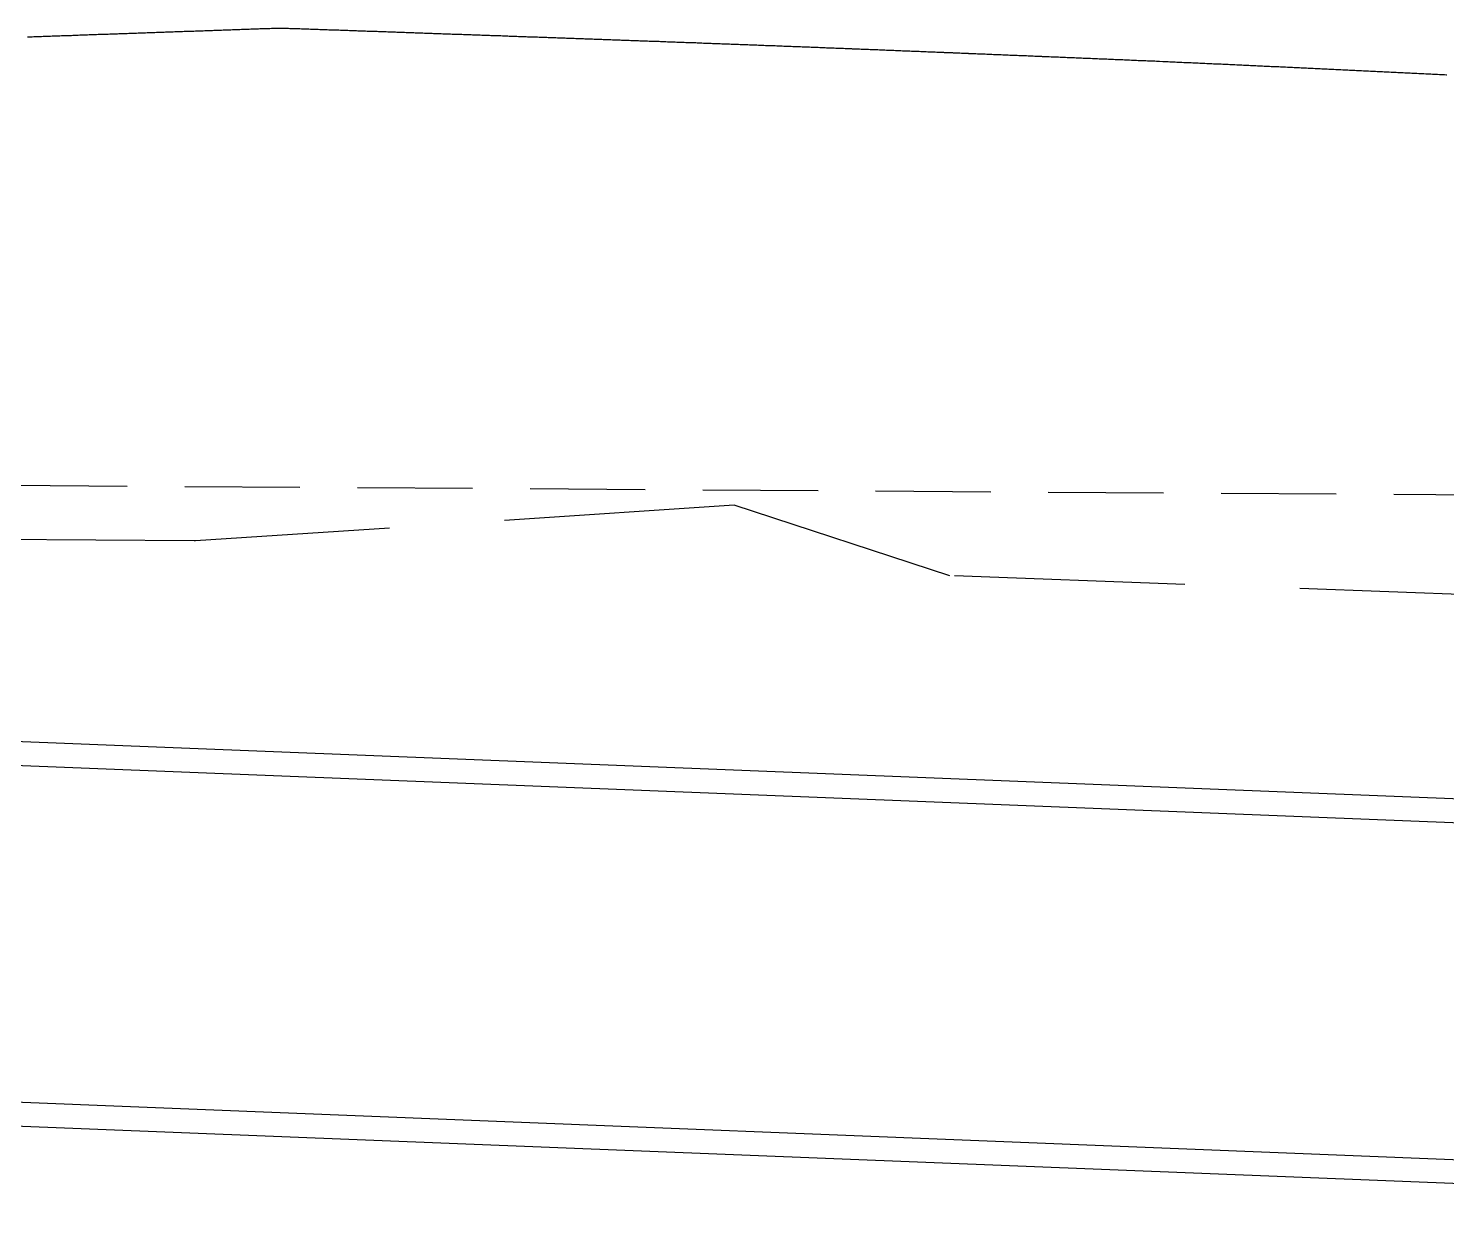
# Model space of a CAD drawing. Header units: metres. Extents: x 27 to 1668, y 87 to 577.
# Drawn here: x 295.67 to 326.47, y 330.2 to 355.78 of the extents above; entities that cross this region are included whole.
import ezdxf

# ---------------------------------------------------------------- set-up
doc = ezdxf.new("R2010")
doc.units = ezdxf.units.M
doc.linetypes.add('DASHED', pattern=[7.5, 5, -2.5])
doc.linetypes.add('HIDDEN', pattern=[3.75, 2.5, -1.25])
for name, color, linetype in [('c_Profile_design', 2, 'Continuous'), ('c_profile_existing', 251, 'DASHED'), ('c_swd_hgl', 150, 'HIDDEN'), ('C_SWD_PIPE_CL', 5, 'Continuous'), ('XREF', 7, 'Continuous')]:
    doc.layers.add(name, color=color, linetype=linetype)

# ---------------------------------------------------------------- blocks, each defined once
blk = doc.blocks.new('XD_SWD LS')
at = {"layer": 'c_Profile_design'}
for p, q in [((297.291, 355.643), (297.256, 355.641)), ((297.306, 355.643), (297.291, 355.643)), ((297.341, 355.644), (297.306, 355.643)), ((297.356, 355.644), (297.341, 355.644)), ((297.391, 355.646), (297.356, 355.644)), ((297.406, 355.646), (297.391, 355.646)), ((297.441, 355.648), (297.406, 355.646)), ((297.456, 355.648), (297.441, 355.648)), ((297.491, 355.65), (297.456, 355.648)), ((297.506, 355.65), (297.491, 355.65)), ((297.541, 355.651), (297.506, 355.65)), ((297.556, 355.651), (297.541, 355.651)), ((297.59, 355.653), (297.556, 355.651)), ((297.606, 355.653), (297.59, 355.653)), ((297.64, 355.655), (297.606, 355.653)), ((297.656, 355.655), (297.64, 355.655)), ((297.69, 355.657), (297.656, 355.655)), ((297.705, 355.657), (297.69, 355.657)), ((297.74, 355.659), (297.705, 355.657)), ((297.755, 355.659), (297.74, 355.659)), ((297.771, 355.659), (297.755, 355.659)), ((297.805, 355.66), (297.771, 355.659)), ((297.821, 355.66), (297.805, 355.66)), ((297.855, 355.662), (297.821, 355.66)), ((297.87, 355.662), (297.855, 355.662)), ((297.905, 355.664), (297.87, 355.662)), ((297.92, 355.664), (297.905, 355.664)), ((297.955, 355.666), (297.92, 355.664)), ((297.97, 355.666), (297.955, 355.666)), ((298.005, 355.667), (297.97, 355.666)), ((298.02, 355.667), (298.005, 355.667)), ((298.055, 355.669), (298.02, 355.667)), ((298.07, 355.669), (298.055, 355.669)), ((298.105, 355.671), (298.07, 355.669)), ((298.12, 355.671), (298.105, 355.671)), ((298.155, 355.673), (298.12, 355.671)), ((298.17, 355.673), (298.155, 355.673)), ((298.205, 355.674), (298.17, 355.673)), ((298.22, 355.674), (298.205, 355.674)), ((298.255, 355.676), (298.22, 355.674)), ((298.27, 355.676), (298.255, 355.676)), ((298.305, 355.678), (298.27, 355.676)), ((298.32, 355.678), (298.305, 355.678)), ((298.355, 355.68), (298.32, 355.678)), ((298.37, 355.68), (298.355, 355.68)), ((298.405, 355.682), (298.37, 355.68)), ((298.42, 355.682), (298.405, 355.682)), ((298.454, 355.683), (298.42, 355.682)), ((298.47, 355.683), (298.454, 355.683)), ((298.504, 355.685), (298.47, 355.683)), ((298.52, 355.685), (298.504, 355.685)), ((298.554, 355.687), (298.52, 355.685)), ((298.57, 355.687), (298.554, 355.687)), ((298.604, 355.689), (298.57, 355.687)), ((298.62, 355.689), (298.604, 355.689)), ((298.654, 355.69), (298.62, 355.689)), ((298.67, 355.69), (298.654, 355.69)), ((298.704, 355.692), (298.67, 355.69)), ((298.719, 355.692), (298.704, 355.692)), ((298.754, 355.694), (298.719, 355.692)), ((298.769, 355.694), (298.754, 355.694)), ((298.804, 355.696), (298.769, 355.694)), ((298.819, 355.696), (298.804, 355.696)), ((298.854, 355.697), (298.819, 355.696)), ((298.869, 355.697), (298.854, 355.697)), ((298.904, 355.699), (298.869, 355.697)), ((298.919, 355.699), (298.904, 355.699)), ((298.954, 355.701), (298.919, 355.699)), ((298.969, 355.701), (298.954, 355.701)), ((299.004, 355.703), (298.969, 355.701)), ((299.019, 355.703), (299.004, 355.703)), ((299.054, 355.704), (299.019, 355.703)), ((299.069, 355.704), (299.054, 355.704)), ((299.104, 355.706), (299.069, 355.704)), ((299.119, 355.706), (299.104, 355.706)), ((299.154, 355.708), (299.119, 355.706)), ((299.169, 355.708), (299.154, 355.708)), ((299.203, 355.71), (299.169, 355.708)), ((299.219, 355.71), (299.203, 355.71)), ((299.253, 355.711), (299.219, 355.71)), ((299.269, 355.711), (299.253, 355.711)), ((299.303, 355.713), (299.269, 355.711)), ((299.319, 355.713), (299.303, 355.713)), ((299.353, 355.715), (299.319, 355.713)), ((299.369, 355.715), (299.353, 355.715)), ((299.403, 355.717), (299.369, 355.715)), ((299.419, 355.717), (299.403, 355.717)), ((299.453, 355.718), (299.419, 355.717)), ((299.469, 355.718), (299.453, 355.718)), ((299.503, 355.72), (299.469, 355.718)), ((299.519, 355.72), (299.503, 355.72)), ((299.553, 355.722), (299.519, 355.72)), ((299.568, 355.722), (299.553, 355.722)), ((299.603, 355.724), (299.568, 355.722)), ((299.618, 355.724), (299.603, 355.724)), ((299.653, 355.725), (299.618, 355.724)), ((299.668, 355.725), (299.653, 355.725)), ((299.703, 355.727), (299.668, 355.725)), ((299.718, 355.727), (299.703, 355.727)), ((299.753, 355.729), (299.718, 355.727)), ((299.768, 355.729), (299.753, 355.729)), ((299.803, 355.731), (299.768, 355.729)), ((299.818, 355.731), (299.803, 355.731)), ((299.853, 355.732), (299.818, 355.731)), ((299.868, 355.732), (299.853, 355.732)), ((299.902, 355.734), (299.868, 355.732)), ((299.918, 355.734), (299.902, 355.734)), ((299.952, 355.736), (299.918, 355.734)), ((299.968, 355.736), (299.952, 355.736)), ((300.002, 355.737), (299.968, 355.736)), ((300.018, 355.737), (300.002, 355.737)), ((300.052, 355.739), (300.018, 355.737)), ((300.068, 355.739), (300.052, 355.739)), ((300.102, 355.741), (300.068, 355.739)), ((300.118, 355.741), (300.102, 355.741)), ((300.152, 355.743), (300.118, 355.741)), ((300.168, 355.743), (300.152, 355.743)), ((300.202, 355.744), (300.168, 355.743)), ((300.218, 355.744), (300.202, 355.744)), ((300.252, 355.746), (300.218, 355.744)), ((300.268, 355.746), (300.252, 355.746)), ((300.302, 355.748), (300.268, 355.746)), ((300.318, 355.748), (300.302, 355.748)), ((300.352, 355.75), (300.318, 355.748)), ((300.367, 355.75), (300.352, 355.75)), ((300.402, 355.751), (300.367, 355.75)), ((300.417, 355.751), (300.402, 355.751)), ((300.452, 355.753), (300.417, 355.751)), ((300.467, 355.753), (300.452, 355.753)), ((300.502, 355.755), (300.467, 355.753)), ((300.517, 355.755), (300.502, 355.755)), ((300.552, 355.757), (300.517, 355.755)), ((300.567, 355.757), (300.552, 355.757)), ((300.601, 355.758), (300.567, 355.757)), ((300.617, 355.758), (300.601, 355.758)), ((300.651, 355.76), (300.617, 355.758)), ((300.667, 355.76), (300.651, 355.76)), ((300.701, 355.762), (300.667, 355.76)), ((300.717, 355.762), (300.701, 355.762)), ((300.751, 355.763), (300.717, 355.762)), ((300.767, 355.763), (300.751, 355.763)), ((300.801, 355.765), (300.767, 355.763)), ((300.817, 355.765), (300.801, 355.765)), ((300.851, 355.767), (300.817, 355.765)), ((300.867, 355.767), (300.851, 355.767)), ((300.901, 355.769), (300.867, 355.767)), ((300.917, 355.769), (300.901, 355.769)), ((300.951, 355.77), (300.917, 355.769)), ((300.967, 355.77), (300.951, 355.77)), ((301.001, 355.772), (300.967, 355.77)), ((301.017, 355.772), (301.001, 355.772)), ((301.051, 355.774), (301.017, 355.772)), ((301.067, 355.774), (301.051, 355.774)), ((301.101, 355.775), (301.067, 355.774)), ((301.169, 355.775), (301.101, 355.775)), ((301.203, 355.774), (301.169, 355.775)), ((301.219, 355.774), (301.203, 355.774)), ((301.253, 355.772), (301.219, 355.774)), ((301.268, 355.772), (301.253, 355.772)), ((301.302, 355.77), (301.268, 355.772)), ((301.318, 355.77), (301.302, 355.77)), ((301.352, 355.769), (301.318, 355.77)), ((301.368, 355.769), (301.352, 355.769)), ((301.402, 355.767), (301.368, 355.769)), ((301.418, 355.767), (301.402, 355.767)), ((301.452, 355.765), (301.418, 355.767)), ((301.467, 355.765), (301.452, 355.765)), ((301.501, 355.764), (301.467, 355.765)), ((301.517, 355.764), (301.501, 355.764)), ((301.551, 355.762), (301.517, 355.764)), ((301.567, 355.762), (301.551, 355.762)), ((301.601, 355.76), (301.567, 355.762)), ((301.617, 355.76), (301.601, 355.76)), ((301.651, 355.758), (301.617, 355.76)), ((301.667, 355.758), (301.651, 355.758)), ((301.701, 355.757), (301.667, 355.758)), ((301.716, 355.757), (301.701, 355.757)), ((301.75, 355.755), (301.716, 355.757)), ((301.766, 355.755), (301.75, 355.755)), ((301.8, 355.753), (301.766, 355.755)), ((301.816, 355.753), (301.8, 355.753)), ((301.85, 355.752), (301.816, 355.753)), ((301.866, 355.752), (301.85, 355.752)), ((301.9, 355.75), (301.866, 355.752)), ((301.915, 355.75), (301.9, 355.75)), ((301.949, 355.748), (301.915, 355.75)), ((301.965, 355.748), (301.949, 355.748)), ((301.999, 355.746), (301.965, 355.748)), ((302.015, 355.746), (301.999, 355.746)), ((302.049, 355.745), (302.015, 355.746)), ((302.065, 355.745), (302.049, 355.745)), ((302.099, 355.743), (302.065, 355.745)), ((302.114, 355.743), (302.099, 355.743)), ((302.149, 355.741), (302.114, 355.743)), ((302.164, 355.741), (302.149, 355.741)), ((302.198, 355.74), (302.164, 355.741)), ((302.214, 355.74), (302.198, 355.74)), ((302.248, 355.738), (302.214, 355.74)), ((302.264, 355.738), (302.248, 355.738)), ((302.298, 355.736), (302.264, 355.738)), ((302.314, 355.736), (302.298, 355.736)), ((302.348, 355.735), (302.314, 355.736)), ((302.363, 355.735), (302.348, 355.735)), ((302.397, 355.733), (302.363, 355.735)), ((302.413, 355.733), (302.397, 355.733)), ((302.447, 355.731), (302.413, 355.733)), ((302.463, 355.731), (302.447, 355.731)), ((302.497, 355.729), (302.463, 355.731)), ((302.513, 355.729), (302.497, 355.729)), ((302.547, 355.728), (302.513, 355.729)), ((302.562, 355.728), (302.547, 355.728)), ((302.596, 355.726), (302.562, 355.728)), ((302.612, 355.726), (302.596, 355.726)), ((302.646, 355.724), (302.612, 355.726)), ((302.68, 355.723), (302.646, 355.724)), ((302.696, 355.723), (302.68, 355.723)), ((302.73, 355.721), (302.696, 355.723)), ((302.746, 355.721), (302.73, 355.721)), ((302.78, 355.719), (302.746, 355.721)), ((302.796, 355.719), (302.78, 355.719)), ((302.83, 355.717), (302.796, 355.719)), ((302.845, 355.717), (302.83, 355.717)), ((302.879, 355.716), (302.845, 355.717)), ((302.895, 355.716), (302.879, 355.716)), ((302.929, 355.714), (302.895, 355.716)), ((302.945, 355.714), (302.929, 355.714)), ((302.979, 355.712), (302.945, 355.714)), ((302.995, 355.712), (302.979, 355.712)), ((303.029, 355.711), (302.995, 355.712)), ((303.044, 355.711), (303.029, 355.711)), ((303.079, 355.709), (303.044, 355.711)), ((303.094, 355.709), (303.079, 355.709)), ((303.128, 355.707), (303.094, 355.709)), ((303.144, 355.707), (303.128, 355.707)), ((303.178, 355.705), (303.144, 355.707)), ((303.194, 355.705), (303.178, 355.705)), ((303.228, 355.704), (303.194, 355.705)), ((303.244, 355.704), (303.228, 355.704)), ((303.278, 355.702), (303.244, 355.704)), ((303.293, 355.702), (303.278, 355.702)), ((303.327, 355.7), (303.293, 355.702)), ((303.343, 355.7), (303.327, 355.7)), ((303.377, 355.698), (303.343, 355.7)), ((303.393, 355.698), (303.377, 355.698)), ((303.427, 355.697), (303.393, 355.698)), ((303.443, 355.697), (303.427, 355.697)), ((303.477, 355.695), (303.443, 355.697)), ((303.492, 355.695), (303.477, 355.695)), ((303.527, 355.693), (303.492, 355.695)), ((303.542, 355.693), (303.527, 355.693)), ((303.576, 355.692), (303.542, 355.693)), ((303.592, 355.692), (303.576, 355.692)), ((303.626, 355.69), (303.592, 355.692)), ((303.642, 355.69), (303.626, 355.69)), ((303.676, 355.688), (303.642, 355.69)), ((303.691, 355.688), (303.676, 355.688)), ((303.726, 355.686), (303.691, 355.688)), ((303.741, 355.686), (303.726, 355.686)), ((303.775, 355.685), (303.741, 355.686)), ((303.791, 355.685), (303.775, 355.685)), ((303.825, 355.683), (303.791, 355.685)), ((303.841, 355.683), (303.825, 355.683)), ((303.875, 355.681), (303.841, 355.683)), ((303.891, 355.681), (303.875, 355.681)), ((303.925, 355.679), (303.891, 355.681)), ((303.94, 355.679), (303.925, 355.679)), ((303.975, 355.678), (303.94, 355.679)), ((303.99, 355.678), (303.975, 355.678)), ((304.024, 355.676), (303.99, 355.678)), ((304.04, 355.676), (304.024, 355.676)), ((304.074, 355.674), (304.04, 355.676)), ((304.09, 355.674), (304.074, 355.674)), ((304.124, 355.672), (304.09, 355.674)), ((304.139, 355.672), (304.124, 355.672)), ((304.174, 355.671), (304.139, 355.672)), ((304.189, 355.671), (304.174, 355.671)), ((304.223, 355.669), (304.189, 355.671)), ((304.239, 355.669), (304.223, 355.669)), ((304.273, 355.667), (304.239, 355.669)), ((304.289, 355.667), (304.273, 355.667)), ((304.323, 355.665), (304.289, 355.667)), ((304.338, 355.665), (304.323, 355.665)), ((304.373, 355.664), (304.338, 355.665)), ((304.388, 355.664), (304.373, 355.664)), ((304.423, 355.662), (304.388, 355.664)), ((304.438, 355.662), (304.423, 355.662)), ((304.472, 355.66), (304.438, 355.662)), ((304.488, 355.66), (304.472, 355.66)), ((304.522, 355.659), (304.488, 355.66)), ((304.538, 355.659), (304.522, 355.659)), ((304.572, 355.657), (304.538, 355.659)), ((304.587, 355.657), (304.572, 355.657)), ((304.622, 355.655), (304.587, 355.657)), ((304.637, 355.655), (304.622, 355.655)), ((304.671, 355.653), (304.637, 355.655)), ((304.687, 355.653), (304.671, 355.653)), ((304.721, 355.652), (304.687, 355.653)), ((304.737, 355.652), (304.721, 355.652)), ((304.771, 355.65), (304.737, 355.652)), ((304.786, 355.65), (304.771, 355.65)), ((304.821, 355.648), (304.786, 355.65)), ((304.836, 355.648), (304.821, 355.648)), ((304.871, 355.646), (304.836, 355.648)), ((304.886, 355.646), (304.871, 355.646)), ((304.92, 355.645), (304.886, 355.646)), ((304.936, 355.645), (304.92, 355.645)), ((304.97, 355.643), (304.936, 355.645)), ((304.986, 355.643), (304.97, 355.643)), ((305.02, 355.641), (304.986, 355.643)), ((295.693, 355.585), (295.658, 355.583)), ((295.708, 355.585), (295.693, 355.585)), ((295.743, 355.587), (295.708, 355.585)), ((295.758, 355.587), (295.743, 355.587)), ((295.793, 355.589), (295.758, 355.587)), ((295.808, 355.589), (295.793, 355.589)), ((295.843, 355.59), (295.808, 355.589)), ((295.858, 355.59), (295.843, 355.59)), ((295.893, 355.592), (295.858, 355.59)), ((295.908, 355.592), (295.893, 355.592)), ((295.943, 355.594), (295.908, 355.592)), ((295.958, 355.594), (295.943, 355.594)), ((295.993, 355.596), (295.958, 355.594)), ((296.008, 355.596), (295.993, 355.596)), ((296.043, 355.598), (296.008, 355.596)), ((296.058, 355.598), (296.043, 355.598)), ((296.093, 355.599), (296.058, 355.598)), ((296.108, 355.599), (296.093, 355.599)), ((296.143, 355.601), (296.108, 355.599)), ((296.157, 355.601), (296.143, 355.601)), ((296.193, 355.603), (296.157, 355.601)), ((296.207, 355.603), (296.193, 355.603)), ((296.242, 355.605), (296.207, 355.603)), ((296.257, 355.605), (296.242, 355.605)), ((296.292, 355.607), (296.257, 355.605)), ((296.307, 355.607), (296.292, 355.607)), ((296.342, 355.608), (296.307, 355.607)), ((296.357, 355.608), (296.342, 355.608)), ((296.392, 355.61), (296.357, 355.608)), ((296.407, 355.61), (296.392, 355.61)), ((296.442, 355.612), (296.407, 355.61)), ((296.457, 355.612), (296.442, 355.612)), ((296.492, 355.614), (296.457, 355.612)), ((296.507, 355.614), (296.492, 355.614)), ((296.542, 355.616), (296.507, 355.614)), ((296.557, 355.616), (296.542, 355.616)), ((296.592, 355.617), (296.557, 355.616)), ((296.607, 355.617), (296.592, 355.617)), ((296.642, 355.619), (296.607, 355.617)), ((296.657, 355.619), (296.642, 355.619)), ((296.692, 355.621), (296.657, 355.619)), ((296.707, 355.621), (296.692, 355.621)), ((296.742, 355.623), (296.707, 355.621)), ((296.757, 355.623), (296.742, 355.623)), ((296.792, 355.625), (296.757, 355.623)), ((296.807, 355.625), (296.792, 355.625)), ((296.842, 355.626), (296.807, 355.625)), ((296.857, 355.626), (296.842, 355.626)), ((296.892, 355.628), (296.857, 355.626)), ((296.907, 355.628), (296.892, 355.628)), ((296.941, 355.63), (296.907, 355.628)), ((296.956, 355.63), (296.941, 355.63)), ((296.991, 355.632), (296.956, 355.63)), ((297.006, 355.632), (296.991, 355.632)), ((297.041, 355.634), (297.006, 355.632)), ((297.056, 355.634), (297.041, 355.634)), ((297.091, 355.635), (297.056, 355.634)), ((297.106, 355.635), (297.091, 355.635)), ((297.141, 355.637), (297.106, 355.635)), ((297.156, 355.637), (297.141, 355.637)), ((297.191, 355.639), (297.156, 355.637)), ((297.206, 355.639), (297.191, 355.639)), ((297.241, 355.641), (297.206, 355.639)), ((297.256, 355.641), (297.241, 355.641)), ((305.035, 355.641), (305.02, 355.641)), ((305.07, 355.639), (305.035, 355.641)), ((305.085, 355.639), (305.07, 355.639)), ((305.119, 355.638), (305.085, 355.639)), ((305.135, 355.638), (305.119, 355.638)), ((305.169, 355.636), (305.135, 355.638)), ((305.185, 355.636), (305.169, 355.636)), ((305.219, 355.634), (305.185, 355.636)), ((305.234, 355.634), (305.219, 355.634)), ((305.269, 355.632), (305.234, 355.634)), ((305.284, 355.632), (305.269, 355.632)), ((305.319, 355.631), (305.284, 355.632)), ((305.334, 355.631), (305.319, 355.631)), ((305.368, 355.629), (305.334, 355.631)), ((305.384, 355.629), (305.368, 355.629)), ((305.418, 355.627), (305.384, 355.629)), ((305.433, 355.627), (305.418, 355.627)), ((305.468, 355.625), (305.433, 355.627)), ((305.483, 355.625), (305.468, 355.625)), ((305.518, 355.624), (305.483, 355.625)), ((305.533, 355.624), (305.518, 355.624)), ((305.567, 355.622), (305.533, 355.624)), ((305.583, 355.622), (305.567, 355.622)), ((305.617, 355.62), (305.583, 355.622)), ((305.633, 355.62), (305.617, 355.62)), ((305.667, 355.618), (305.633, 355.62)), ((305.682, 355.618), (305.667, 355.618)), ((305.717, 355.617), (305.682, 355.618)), ((305.732, 355.617), (305.717, 355.617)), ((305.767, 355.615), (305.732, 355.617)), ((305.782, 355.615), (305.767, 355.615)), ((305.816, 355.613), (305.782, 355.615)), ((305.832, 355.613), (305.816, 355.613)), ((305.866, 355.611), (305.832, 355.613)), ((305.881, 355.611), (305.866, 355.611)), ((305.916, 355.61), (305.881, 355.611)), ((305.931, 355.61), (305.916, 355.61)), ((305.966, 355.608), (305.931, 355.61)), ((305.981, 355.608), (305.966, 355.608)), ((306.015, 355.606), (305.981, 355.608)), ((306.031, 355.606), (306.015, 355.606)), ((306.065, 355.604), (306.031, 355.606)), ((306.08, 355.604), (306.065, 355.604)), ((306.115, 355.602), (306.08, 355.604)), ((306.13, 355.602), (306.115, 355.602)), ((306.165, 355.601), (306.13, 355.602)), ((306.18, 355.601), (306.165, 355.601)), ((306.215, 355.599), (306.18, 355.601)), ((306.23, 355.599), (306.215, 355.599)), ((306.264, 355.597), (306.23, 355.599)), ((306.28, 355.597), (306.264, 355.597)), ((306.314, 355.595), (306.28, 355.597)), ((306.329, 355.595), (306.314, 355.595)), ((306.364, 355.594), (306.329, 355.595)), ((306.379, 355.594), (306.364, 355.594)), ((306.414, 355.592), (306.379, 355.594)), ((306.429, 355.592), (306.414, 355.592)), ((306.463, 355.59), (306.429, 355.592)), ((306.479, 355.59), (306.463, 355.59)), ((306.513, 355.588), (306.479, 355.59)), ((306.528, 355.588), (306.513, 355.588)), ((306.563, 355.587), (306.528, 355.588)), ((306.578, 355.587), (306.563, 355.587)), ((306.613, 355.585), (306.578, 355.587)), ((306.628, 355.585), (306.613, 355.585)), ((306.663, 355.583), (306.628, 355.585)), ((306.678, 355.583), (306.663, 355.583)), ((306.712, 355.581), (306.678, 355.583)), ((306.728, 355.581), (306.712, 355.581)), ((306.762, 355.58), (306.728, 355.581)), ((306.777, 355.579), (306.762, 355.58)), ((306.812, 355.578), (306.777, 355.579)), ((306.827, 355.578), (306.812, 355.578)), ((306.862, 355.576), (306.827, 355.578)), ((306.877, 355.576), (306.862, 355.576)), ((306.911, 355.574), (306.877, 355.576)), ((306.927, 355.574), (306.911, 355.574)), ((306.961, 355.572), (306.927, 355.574)), ((306.976, 355.572), (306.961, 355.572)), ((307.011, 355.571), (306.976, 355.572)), ((307.026, 355.571), (307.011, 355.571)), ((307.061, 355.569), (307.026, 355.571)), ((307.076, 355.569), (307.061, 355.569)), ((307.111, 355.567), (307.076, 355.569)), ((307.126, 355.567), (307.111, 355.567)), ((307.16, 355.565), (307.126, 355.567)), ((307.175, 355.565), (307.16, 355.565)), ((307.21, 355.564), (307.175, 355.565)), ((307.225, 355.564), (307.21, 355.564)), ((307.26, 355.562), (307.225, 355.564)), ((307.275, 355.562), (307.26, 355.562)), ((307.31, 355.56), (307.275, 355.562)), ((307.325, 355.56), (307.31, 355.56)), ((307.359, 355.558), (307.325, 355.56)), ((307.375, 355.558), (307.359, 355.558)), ((307.409, 355.556), (307.375, 355.558)), ((307.424, 355.556), (307.409, 355.556)), ((307.459, 355.555), (307.424, 355.556)), ((307.474, 355.555), (307.459, 355.555)), ((307.509, 355.553), (307.474, 355.555)), ((307.524, 355.553), (307.509, 355.553)), ((307.559, 355.551), (307.524, 355.553)), ((307.574, 355.551), (307.559, 355.551)), ((307.608, 355.549), (307.574, 355.551)), ((307.623, 355.549), (307.608, 355.549)), ((307.658, 355.548), (307.623, 355.549)), ((307.673, 355.548), (307.658, 355.548)), ((307.708, 355.546), (307.673, 355.548)), ((307.723, 355.546), (307.708, 355.546)), ((307.758, 355.544), (307.723, 355.546)), ((307.773, 355.544), (307.758, 355.544)), ((307.807, 355.542), (307.773, 355.544)), ((307.822, 355.542), (307.807, 355.542)), ((307.857, 355.54), (307.822, 355.542)), ((307.872, 355.54), (307.857, 355.54)), ((307.907, 355.539), (307.872, 355.54)), ((307.922, 355.539), (307.907, 355.539)), ((307.957, 355.537), (307.922, 355.539)), ((307.972, 355.537), (307.957, 355.537)), ((308.007, 355.535), (307.972, 355.537)), ((308.022, 355.535), (308.007, 355.535)), ((308.056, 355.533), (308.022, 355.535)), ((308.071, 355.533), (308.056, 355.533)), ((308.106, 355.531), (308.071, 355.533)), ((308.121, 355.531), (308.106, 355.531)), ((308.156, 355.53), (308.121, 355.531)), ((308.171, 355.53), (308.156, 355.53)), ((308.206, 355.528), (308.171, 355.53)), ((308.221, 355.528), (308.206, 355.528)), ((308.255, 355.526), (308.221, 355.528)), ((308.27, 355.526), (308.255, 355.526)), ((308.305, 355.524), (308.27, 355.526)), ((308.32, 355.524), (308.305, 355.524)), ((308.355, 355.523), (308.32, 355.524)), ((308.37, 355.523), (308.355, 355.523)), ((308.405, 355.521), (308.37, 355.523)), ((308.42, 355.521), (308.405, 355.521)), ((308.455, 355.519), (308.42, 355.521)), ((308.47, 355.519), (308.455, 355.519)), ((308.504, 355.517), (308.47, 355.519)), ((308.519, 355.517), (308.504, 355.517)), ((308.554, 355.515), (308.519, 355.517)), ((308.569, 355.515), (308.554, 355.515)), ((308.604, 355.514), (308.569, 355.515)), ((308.619, 355.514), (308.604, 355.514)), ((308.654, 355.512), (308.619, 355.514)), ((308.669, 355.512), (308.654, 355.512)), ((308.703, 355.51), (308.669, 355.512)), ((308.718, 355.51), (308.703, 355.51)), ((308.753, 355.508), (308.718, 355.51)), ((308.768, 355.508), (308.753, 355.508)), ((308.803, 355.506), (308.768, 355.508)), ((308.818, 355.506), (308.803, 355.506)), ((308.853, 355.505), (308.818, 355.506)), ((308.868, 355.505), (308.853, 355.505)), ((308.903, 355.503), (308.868, 355.505)), ((308.917, 355.503), (308.903, 355.503)), ((308.952, 355.501), (308.917, 355.503)), ((308.967, 355.501), (308.952, 355.501)), ((309.002, 355.499), (308.967, 355.501)), ((309.017, 355.499), (309.002, 355.499)), ((309.052, 355.497), (309.017, 355.499)), ((309.067, 355.497), (309.052, 355.497)), ((309.102, 355.496), (309.067, 355.497)), ((309.117, 355.496), (309.102, 355.496)), ((309.151, 355.494), (309.117, 355.496)), ((309.166, 355.494), (309.151, 355.494)), ((309.201, 355.492), (309.166, 355.494)), ((309.216, 355.492), (309.201, 355.492)), ((309.251, 355.49), (309.216, 355.492)), ((309.266, 355.49), (309.251, 355.49)), ((309.301, 355.488), (309.266, 355.49)), ((309.316, 355.488), (309.301, 355.488)), ((309.351, 355.487), (309.316, 355.488)), ((309.365, 355.487), (309.351, 355.487)), ((309.4, 355.485), (309.365, 355.487)), ((309.415, 355.485), (309.4, 355.485)), ((309.45, 355.483), (309.415, 355.485)), ((309.465, 355.483), (309.45, 355.483)), ((309.5, 355.481), (309.465, 355.483)), ((309.515, 355.481), (309.5, 355.481)), ((309.55, 355.479), (309.515, 355.481)), ((309.564, 355.479), (309.55, 355.479)), ((309.599, 355.478), (309.564, 355.479)), ((309.614, 355.478), (309.599, 355.478)), ((309.649, 355.476), (309.614, 355.478)), ((309.664, 355.476), (309.649, 355.476)), ((309.699, 355.474), (309.664, 355.476)), ((309.714, 355.474), (309.699, 355.474)), ((309.749, 355.472), (309.714, 355.474)), ((309.764, 355.472), (309.749, 355.472)), ((309.799, 355.47), (309.764, 355.472)), ((309.813, 355.47), (309.799, 355.47)), ((309.848, 355.469), (309.813, 355.47)), ((309.863, 355.469), (309.848, 355.469)), ((309.898, 355.467), (309.863, 355.469)), ((309.913, 355.467), (309.898, 355.467)), ((309.948, 355.465), (309.913, 355.467)), ((309.963, 355.465), (309.948, 355.465)), ((309.998, 355.463), (309.963, 355.465)), ((310.012, 355.463), (309.998, 355.463)), ((310.047, 355.461), (310.012, 355.463)), ((310.062, 355.461), (310.047, 355.461)), ((310.097, 355.459), (310.062, 355.461)), ((310.112, 355.459), (310.097, 355.459)), ((310.147, 355.458), (310.112, 355.459)), ((310.162, 355.458), (310.147, 355.458)), ((310.197, 355.456), (310.162, 355.458)), ((310.212, 355.456), (310.197, 355.456)), ((310.247, 355.454), (310.212, 355.456)), ((310.261, 355.454), (310.247, 355.454)), ((310.296, 355.452), (310.261, 355.454)), ((310.331, 355.45), (310.296, 355.452)), ((310.346, 355.45), (310.331, 355.45)), ((310.381, 355.449), (310.346, 355.45)), ((310.396, 355.449), (310.381, 355.449)), ((310.431, 355.447), (310.396, 355.449)), ((310.446, 355.447), (310.431, 355.447)), ((310.481, 355.445), (310.446, 355.447)), ((310.495, 355.445), (310.481, 355.445)), ((310.53, 355.443), (310.495, 355.445)), ((310.545, 355.443), (310.53, 355.443)), ((310.58, 355.441), (310.545, 355.443)), ((310.595, 355.441), (310.58, 355.441)), ((310.63, 355.439), (310.595, 355.441)), ((310.645, 355.439), (310.63, 355.439)), ((310.68, 355.437), (310.645, 355.439)), ((310.694, 355.437), (310.68, 355.437)), ((310.73, 355.436), (310.694, 355.437)), ((310.744, 355.436), (310.73, 355.436)), ((310.779, 355.434), (310.744, 355.436)), ((310.794, 355.434), (310.779, 355.434)), ((310.829, 355.432), (310.794, 355.434)), ((310.844, 355.432), (310.829, 355.432)), ((310.879, 355.43), (310.844, 355.432)), ((310.893, 355.43), (310.879, 355.43)), ((310.929, 355.428), (310.893, 355.43)), ((310.943, 355.428), (310.929, 355.428)), ((310.978, 355.426), (310.943, 355.428)), ((310.993, 355.426), (310.978, 355.426)), ((311.028, 355.424), (310.993, 355.426)), ((311.043, 355.424), (311.028, 355.424)), ((311.078, 355.423), (311.043, 355.424)), ((311.092, 355.423), (311.078, 355.423)), ((311.128, 355.421), (311.092, 355.423)), ((311.142, 355.421), (311.128, 355.421)), ((311.177, 355.419), (311.142, 355.421)), ((311.192, 355.419), (311.177, 355.419)), ((311.227, 355.417), (311.192, 355.419)), ((311.242, 355.417), (311.227, 355.417)), ((311.277, 355.415), (311.242, 355.417)), ((311.292, 355.415), (311.277, 355.415)), ((311.327, 355.413), (311.292, 355.415)), ((311.341, 355.413), (311.327, 355.413)), ((311.377, 355.411), (311.341, 355.413)), ((311.391, 355.411), (311.377, 355.411)), ((311.426, 355.409), (311.391, 355.411)), ((311.441, 355.409), (311.426, 355.409)), ((311.476, 355.408), (311.441, 355.409)), ((311.491, 355.408), (311.476, 355.408)), ((311.526, 355.406), (311.491, 355.408)), ((311.54, 355.406), (311.526, 355.406)), ((311.576, 355.404), (311.54, 355.406)), ((311.59, 355.404), (311.576, 355.404)), ((311.625, 355.402), (311.59, 355.404)), ((311.64, 355.402), (311.625, 355.402)), ((311.675, 355.4), (311.64, 355.402)), ((311.69, 355.4), (311.675, 355.4)), ((311.725, 355.398), (311.69, 355.4)), ((311.739, 355.398), (311.725, 355.398)), ((311.775, 355.396), (311.739, 355.398)), ((311.789, 355.396), (311.775, 355.396)), ((311.824, 355.394), (311.789, 355.396)), ((311.839, 355.394), (311.824, 355.394)), ((311.874, 355.393), (311.839, 355.394)), ((311.889, 355.393), (311.874, 355.393)), ((311.924, 355.391), (311.889, 355.393)), ((311.938, 355.391), (311.924, 355.391)), ((311.974, 355.389), (311.938, 355.391)), ((311.988, 355.389), (311.974, 355.389)), ((312.024, 355.387), (311.988, 355.389)), ((312.038, 355.387), (312.024, 355.387)), ((312.073, 355.385), (312.038, 355.387)), ((312.088, 355.385), (312.073, 355.385)), ((312.123, 355.383), (312.088, 355.385)), ((312.137, 355.383), (312.123, 355.383)), ((312.173, 355.381), (312.137, 355.383)), ((312.187, 355.381), (312.173, 355.381)), ((312.223, 355.379), (312.187, 355.381)), ((312.237, 355.379), (312.223, 355.379)), ((312.272, 355.377), (312.237, 355.379)), ((312.287, 355.377), (312.272, 355.377)), ((312.322, 355.376), (312.287, 355.377)), ((312.336, 355.376), (312.322, 355.376)), ((312.372, 355.374), (312.336, 355.376)), ((312.386, 355.374), (312.372, 355.374)), ((312.422, 355.372), (312.386, 355.374)), ((312.436, 355.372), (312.422, 355.372)), ((312.471, 355.37), (312.436, 355.372)), ((312.486, 355.37), (312.471, 355.37)), ((312.521, 355.368), (312.486, 355.37)), ((312.535, 355.368), (312.521, 355.368)), ((312.571, 355.366), (312.535, 355.368)), ((312.585, 355.366), (312.571, 355.366)), ((312.621, 355.364), (312.585, 355.366)), ((312.635, 355.364), (312.621, 355.364)), ((312.671, 355.362), (312.635, 355.364)), ((312.685, 355.362), (312.671, 355.362)), ((312.72, 355.36), (312.685, 355.362)), ((312.756, 355.359), (312.72, 355.36)), ((312.77, 355.359), (312.756, 355.359)), ((312.806, 355.357), (312.77, 355.359)), ((312.82, 355.357), (312.806, 355.357)), ((312.855, 355.355), (312.82, 355.357)), ((312.87, 355.355), (312.855, 355.355)), ((312.905, 355.353), (312.87, 355.355)), ((312.92, 355.353), (312.905, 355.353)), ((312.955, 355.351), (312.92, 355.353)), ((312.969, 355.351), (312.955, 355.351)), ((313.005, 355.349), (312.969, 355.351)), ((313.019, 355.349), (313.005, 355.349)), ((313.055, 355.347), (313.019, 355.349)), ((313.069, 355.347), (313.055, 355.347)), ((313.105, 355.345), (313.069, 355.347)), ((313.119, 355.345), (313.105, 355.345)), ((313.155, 355.343), (313.119, 355.345)), ((313.169, 355.343), (313.155, 355.343)), ((313.204, 355.341), (313.169, 355.343)), ((313.219, 355.341), (313.204, 355.341)), ((313.254, 355.339), (313.219, 355.341)), ((313.268, 355.339), (313.254, 355.339)), ((313.304, 355.337), (313.268, 355.339)), ((313.318, 355.337), (313.304, 355.337)), ((313.354, 355.335), (313.318, 355.337)), ((313.368, 355.335), (313.354, 355.335)), ((313.404, 355.333), (313.368, 355.335)), ((313.418, 355.333), (313.404, 355.333)), ((313.454, 355.331), (313.418, 355.333)), ((313.468, 355.331), (313.454, 355.331)), ((313.503, 355.329), (313.468, 355.331)), ((313.518, 355.329), (313.503, 355.329)), ((313.553, 355.328), (313.518, 355.329)), ((313.567, 355.327), (313.553, 355.328)), ((313.603, 355.326), (313.567, 355.327)), ((313.617, 355.325), (313.603, 355.326)), ((313.653, 355.324), (313.617, 355.325)), ((313.667, 355.324), (313.653, 355.324)), ((313.703, 355.322), (313.667, 355.324)), ((313.717, 355.322), (313.703, 355.322)), ((313.753, 355.32), (313.717, 355.322)), ((313.767, 355.32), (313.753, 355.32)), ((313.802, 355.318), (313.767, 355.32)), ((313.816, 355.318), (313.802, 355.318)), ((313.852, 355.316), (313.816, 355.318)), ((313.866, 355.316), (313.852, 355.316)), ((313.902, 355.314), (313.866, 355.316)), ((313.916, 355.314), (313.902, 355.314)), ((313.952, 355.312), (313.916, 355.314)), ((313.966, 355.312), (313.952, 355.312)), ((314.002, 355.31), (313.966, 355.312)), ((314.016, 355.31), (314.002, 355.31)), ((314.052, 355.308), (314.016, 355.31)), ((314.066, 355.308), (314.052, 355.308)), ((314.101, 355.306), (314.066, 355.308)), ((314.115, 355.306), (314.101, 355.306)), ((314.151, 355.304), (314.115, 355.306)), ((314.165, 355.304), (314.151, 355.304)), ((314.201, 355.302), (314.165, 355.304)), ((314.215, 355.302), (314.201, 355.302)), ((314.251, 355.3), (314.215, 355.302)), ((314.265, 355.3), (314.251, 355.3)), ((314.301, 355.298), (314.265, 355.3)), ((314.315, 355.298), (314.301, 355.298)), ((314.351, 355.296), (314.315, 355.298)), ((314.365, 355.296), (314.351, 355.296)), ((314.401, 355.294), (314.365, 355.296)), ((314.414, 355.294), (314.401, 355.294)), ((314.45, 355.292), (314.414, 355.294)), ((314.464, 355.292), (314.45, 355.292)), ((314.5, 355.29), (314.464, 355.292)), ((314.514, 355.29), (314.5, 355.29)), ((314.55, 355.288), (314.514, 355.29)), ((314.564, 355.288), (314.55, 355.288)), ((314.6, 355.286), (314.564, 355.288)), ((314.614, 355.286), (314.6, 355.286)), ((314.65, 355.284), (314.614, 355.286)), ((314.664, 355.284), (314.65, 355.284)), ((314.7, 355.282), (314.664, 355.284)), ((314.713, 355.282), (314.7, 355.282)), ((314.749, 355.28), (314.713, 355.282)), ((314.763, 355.28), (314.749, 355.28)), ((314.799, 355.278), (314.763, 355.28)), ((314.813, 355.278), (314.799, 355.278)), ((314.849, 355.276), (314.813, 355.278)), ((314.863, 355.276), (314.849, 355.276)), ((314.899, 355.274), (314.863, 355.276)), ((314.913, 355.274), (314.899, 355.274)), ((314.949, 355.272), (314.913, 355.274)), ((314.962, 355.272), (314.949, 355.272)), ((314.999, 355.27), (314.962, 355.272)), ((315.012, 355.27), (314.999, 355.27)), ((315.048, 355.268), (315.012, 355.27)), ((315.062, 355.268), (315.048, 355.268)), ((315.098, 355.266), (315.062, 355.268)), ((315.112, 355.266), (315.098, 355.266)), ((315.148, 355.264), (315.112, 355.266)), ((315.162, 355.264), (315.148, 355.264)), ((315.198, 355.262), (315.162, 355.264)), ((315.212, 355.262), (315.198, 355.262)), ((315.248, 355.26), (315.212, 355.262)), ((315.261, 355.26), (315.248, 355.26)), ((315.298, 355.258), (315.261, 355.26)), ((315.311, 355.258), (315.298, 355.258)), ((315.347, 355.256), (315.311, 355.258)), ((315.361, 355.256), (315.347, 355.256)), ((315.397, 355.255), (315.361, 355.256)), ((315.411, 355.254), (315.397, 355.255)), ((315.447, 355.253), (315.411, 355.254)), ((315.461, 355.252), (315.447, 355.253)), ((315.497, 355.251), (315.461, 355.252)), ((315.511, 355.25), (315.497, 355.251)), ((315.547, 355.249), (315.511, 355.25)), ((315.56, 355.248), (315.547, 355.249)), ((315.597, 355.247), (315.56, 355.248)), ((315.61, 355.246), (315.597, 355.247)), ((315.646, 355.245), (315.61, 355.246)), ((315.66, 355.244), (315.646, 355.245)), ((315.696, 355.243), (315.66, 355.244)), ((315.71, 355.242), (315.696, 355.243)), ((315.746, 355.241), (315.71, 355.242)), ((315.76, 355.24), (315.746, 355.241)), ((315.796, 355.238), (315.76, 355.24)), ((315.832, 355.237), (315.796, 355.238)), ((315.846, 355.236), (315.832, 355.237)), ((315.882, 355.235), (315.846, 355.236)), ((315.896, 355.234), (315.882, 355.235)), ((315.932, 355.233), (315.896, 355.234)), ((315.945, 355.232), (315.932, 355.233)), ((315.982, 355.231), (315.945, 355.232)), ((315.995, 355.23), (315.982, 355.231)), ((316.032, 355.229), (315.995, 355.23)), ((316.045, 355.228), (316.032, 355.229)), ((316.081, 355.227), (316.045, 355.228)), ((316.095, 355.226), (316.081, 355.227)), ((316.131, 355.225), (316.095, 355.226)), ((316.145, 355.224), (316.131, 355.225)), ((316.181, 355.222), (316.145, 355.224)), ((316.195, 355.222), (316.181, 355.222)), ((316.231, 355.22), (316.195, 355.222)), ((316.244, 355.22), (316.231, 355.22)), ((316.281, 355.218), (316.244, 355.22)), ((316.294, 355.218), (316.281, 355.218)), ((316.331, 355.216), (316.294, 355.218)), ((316.344, 355.216), (316.331, 355.216)), ((316.381, 355.214), (316.344, 355.216)), ((316.394, 355.214), (316.381, 355.214)), ((316.43, 355.212), (316.394, 355.214)), ((316.444, 355.212), (316.43, 355.212)), ((316.48, 355.21), (316.444, 355.212)), ((316.494, 355.21), (316.48, 355.21)), ((316.53, 355.208), (316.494, 355.21)), ((316.543, 355.208), (316.53, 355.208)), ((316.58, 355.206), (316.543, 355.208)), ((316.593, 355.206), (316.58, 355.206)), ((316.63, 355.204), (316.593, 355.206)), ((316.643, 355.204), (316.63, 355.204)), ((316.68, 355.202), (316.643, 355.204)), ((316.693, 355.202), (316.68, 355.202)), ((316.729, 355.2), (316.693, 355.202)), ((316.743, 355.2), (316.729, 355.2)), ((316.779, 355.198), (316.743, 355.2)), ((316.793, 355.198), (316.779, 355.198)), ((316.829, 355.196), (316.793, 355.198)), ((316.842, 355.196), (316.829, 355.196)), ((316.879, 355.194), (316.842, 355.196)), ((316.892, 355.194), (316.879, 355.194)), ((316.929, 355.192), (316.892, 355.194)), ((316.942, 355.192), (316.929, 355.192)), ((316.979, 355.19), (316.942, 355.192)), ((316.992, 355.19), (316.979, 355.19)), ((317.029, 355.188), (316.992, 355.19)), ((317.042, 355.188), (317.029, 355.188)), ((317.078, 355.186), (317.042, 355.188)), ((317.092, 355.186), (317.078, 355.186)), ((317.128, 355.184), (317.092, 355.186)), ((317.141, 355.184), (317.128, 355.184)), ((317.178, 355.182), (317.141, 355.184)), ((317.191, 355.182), (317.178, 355.182)), ((317.228, 355.18), (317.191, 355.182)), ((317.241, 355.18), (317.228, 355.18)), ((317.278, 355.178), (317.241, 355.18)), ((317.291, 355.178), (317.278, 355.178)), ((317.328, 355.176), (317.291, 355.178)), ((317.341, 355.176), (317.328, 355.176)), ((317.377, 355.174), (317.341, 355.176)), ((317.391, 355.174), (317.377, 355.174)), ((317.427, 355.172), (317.391, 355.174)), ((317.44, 355.172), (317.427, 355.172)), ((317.477, 355.17), (317.44, 355.172)), ((317.49, 355.17), (317.477, 355.17)), ((317.527, 355.168), (317.49, 355.17)), ((317.54, 355.168), (317.527, 355.168)), ((317.577, 355.166), (317.54, 355.168)), ((317.59, 355.166), (317.577, 355.166)), ((317.627, 355.164), (317.59, 355.166)), ((317.64, 355.163), (317.627, 355.164)), ((317.677, 355.162), (317.64, 355.163)), ((317.69, 355.161), (317.677, 355.162)), ((317.726, 355.159), (317.69, 355.161)), ((317.739, 355.159), (317.726, 355.159)), ((317.776, 355.157), (317.739, 355.159)), ((317.789, 355.157), (317.776, 355.157)), ((317.826, 355.155), (317.789, 355.157)), ((317.839, 355.155), (317.826, 355.155)), ((317.876, 355.153), (317.839, 355.155)), ((317.889, 355.153), (317.876, 355.153)), ((317.926, 355.151), (317.889, 355.153)), ((317.939, 355.151), (317.926, 355.151)), ((317.976, 355.149), (317.939, 355.151)), ((317.989, 355.149), (317.976, 355.149)), ((318.025, 355.147), (317.989, 355.149)), ((318.038, 355.147), (318.025, 355.147)), ((318.075, 355.145), (318.038, 355.147)), ((318.088, 355.145), (318.075, 355.145)), ((318.125, 355.143), (318.088, 355.145)), ((318.138, 355.143), (318.125, 355.143)), ((318.175, 355.141), (318.138, 355.143)), ((318.188, 355.141), (318.175, 355.141)), ((318.225, 355.139), (318.188, 355.141)), ((318.238, 355.139), (318.225, 355.139)), ((318.275, 355.137), (318.238, 355.139)), ((318.288, 355.137), (318.275, 355.137)), ((318.324, 355.135), (318.288, 355.137)), ((318.337, 355.135), (318.324, 355.135)), ((318.374, 355.133), (318.337, 355.135)), ((318.387, 355.133), (318.374, 355.133)), ((318.424, 355.131), (318.387, 355.133)), ((318.437, 355.131), (318.424, 355.131)), ((318.474, 355.129), (318.437, 355.131)), ((318.487, 355.128), (318.474, 355.129)), ((318.524, 355.127), (318.487, 355.128)), ((318.537, 355.126), (318.524, 355.127)), ((318.574, 355.124), (318.537, 355.126)), ((318.587, 355.124), (318.574, 355.124)), ((318.624, 355.122), (318.587, 355.124)), ((318.636, 355.122), (318.624, 355.122)), ((318.673, 355.12), (318.636, 355.122)), ((318.686, 355.12), (318.673, 355.12)), ((318.723, 355.118), (318.686, 355.12)), ((318.736, 355.118), (318.723, 355.118)), ((318.773, 355.116), (318.736, 355.118)), ((318.786, 355.116), (318.773, 355.116)), ((318.823, 355.114), (318.786, 355.116)), ((318.836, 355.114), (318.823, 355.114)), ((318.873, 355.112), (318.836, 355.114)), ((318.885, 355.112), (318.873, 355.112)), ((318.923, 355.11), (318.885, 355.112)), ((318.935, 355.11), (318.923, 355.11)), ((318.972, 355.108), (318.935, 355.11)), ((318.985, 355.108), (318.972, 355.108)), ((319.022, 355.106), (318.985, 355.108)), ((319.035, 355.106), (319.022, 355.106)), ((319.072, 355.104), (319.035, 355.106)), ((319.085, 355.104), (319.072, 355.104)), ((319.122, 355.102), (319.085, 355.104)), ((319.135, 355.102), (319.122, 355.102)), ((319.172, 355.099), (319.135, 355.102)), ((319.184, 355.099), (319.172, 355.099)), ((319.222, 355.097), (319.184, 355.099)), ((319.234, 355.097), (319.222, 355.097)), ((319.271, 355.095), (319.234, 355.097)), ((319.284, 355.095), (319.271, 355.095)), ((319.321, 355.093), (319.284, 355.095)), ((319.334, 355.093), (319.321, 355.093)), ((319.371, 355.091), (319.334, 355.093)), ((319.384, 355.091), (319.371, 355.091)), ((319.421, 355.089), (319.384, 355.091)), ((319.434, 355.089), (319.421, 355.089)), ((319.471, 355.087), (319.434, 355.089)), ((319.483, 355.087), (319.471, 355.087)), ((319.521, 355.085), (319.483, 355.087)), ((319.533, 355.085), (319.521, 355.085)), ((319.57, 355.083), (319.533, 355.085)), ((319.583, 355.083), (319.57, 355.083)), ((319.62, 355.081), (319.583, 355.083)), ((319.633, 355.081), (319.62, 355.081)), ((319.67, 355.079), (319.633, 355.081)), ((319.683, 355.079), (319.67, 355.079)), ((319.72, 355.076), (319.683, 355.079)), ((319.733, 355.076), (319.72, 355.076)), ((319.77, 355.074), (319.733, 355.076)), ((319.782, 355.074), (319.77, 355.074)), ((319.82, 355.072), (319.782, 355.074)), ((319.832, 355.072), (319.82, 355.072)), ((319.869, 355.07), (319.832, 355.072)), ((319.882, 355.07), (319.869, 355.07)), ((319.919, 355.068), (319.882, 355.07)), ((319.932, 355.068), (319.919, 355.068)), ((319.969, 355.066), (319.932, 355.068)), ((319.982, 355.066), (319.969, 355.066)), ((320.019, 355.064), (319.982, 355.066)), ((320.032, 355.064), (320.019, 355.064)), ((320.069, 355.062), (320.032, 355.064)), ((320.081, 355.062), (320.069, 355.062)), ((320.119, 355.06), (320.081, 355.062)), ((320.131, 355.06), (320.119, 355.06)), ((320.169, 355.058), (320.131, 355.06)), ((320.181, 355.057), (320.169, 355.058)), ((320.218, 355.055), (320.181, 355.057)), ((320.231, 355.055), (320.218, 355.055)), ((320.306, 355.051), (320.231, 355.055)), ((320.318, 355.051), (320.306, 355.051)), ((320.356, 355.049), (320.318, 355.051)), ((320.368, 355.049), (320.356, 355.049)), ((320.406, 355.047), (320.368, 355.049)), ((320.418, 355.047), (320.406, 355.047)), ((320.456, 355.044), (320.418, 355.047)), ((320.468, 355.044), (320.456, 355.044)), ((320.506, 355.042), (320.468, 355.044)), ((320.518, 355.042), (320.506, 355.042)), ((320.556, 355.04), (320.518, 355.042)), ((320.568, 355.04), (320.556, 355.04)), ((320.606, 355.038), (320.568, 355.04)), ((320.618, 355.038), (320.606, 355.038)), ((320.656, 355.035), (320.618, 355.038)), ((320.668, 355.035), (320.656, 355.035)), ((320.706, 355.033), (320.668, 355.035)), ((320.718, 355.033), (320.706, 355.033)), ((320.756, 355.031), (320.718, 355.033)), ((320.768, 355.031), (320.756, 355.031)), ((320.806, 355.029), (320.768, 355.031)), ((320.818, 355.029), (320.806, 355.029)), ((320.856, 355.026), (320.818, 355.029)), ((320.868, 355.026), (320.856, 355.026)), ((320.906, 355.024), (320.868, 355.026)), ((320.918, 355.024), (320.906, 355.024)), ((320.956, 355.022), (320.918, 355.024)), ((320.968, 355.022), (320.956, 355.022)), ((321.006, 355.02), (320.968, 355.022)), ((321.018, 355.02), (321.006, 355.02)), ((321.056, 355.017), (321.018, 355.02)), ((321.068, 355.017), (321.056, 355.017)), ((321.106, 355.015), (321.068, 355.017)), ((321.118, 355.015), (321.106, 355.015)), ((321.156, 355.013), (321.118, 355.015)), ((321.168, 355.013), (321.156, 355.013)), ((321.206, 355.011), (321.168, 355.013)), ((321.218, 355.01), (321.206, 355.011)), ((321.256, 355.008), (321.218, 355.01)), ((321.268, 355.008), (321.256, 355.008)), ((321.306, 355.006), (321.268, 355.008)), ((321.319, 355.006), (321.306, 355.006)), ((321.356, 355.004), (321.319, 355.006)), ((321.369, 355.004), (321.356, 355.004)), ((321.407, 355.001), (321.369, 355.004)), ((321.419, 355.001), (321.407, 355.001)), ((321.457, 354.999), (321.419, 355.001)), ((321.469, 354.999), (321.457, 354.999)), ((321.507, 354.997), (321.469, 354.999)), ((321.519, 354.997), (321.507, 354.997)), ((321.557, 354.995), (321.519, 354.997)), ((321.569, 354.995), (321.557, 354.995)), ((321.607, 354.992), (321.569, 354.995)), ((321.619, 354.992), (321.607, 354.992)), ((321.657, 354.99), (321.619, 354.992)), ((321.669, 354.99), (321.657, 354.99)), ((321.707, 354.988), (321.669, 354.99)), ((321.719, 354.988), (321.707, 354.988)), ((321.757, 354.985), (321.719, 354.988)), ((321.769, 354.985), (321.757, 354.985)), ((321.807, 354.983), (321.769, 354.985)), ((321.819, 354.983), (321.807, 354.983)), ((321.857, 354.981), (321.819, 354.983)), ((321.869, 354.981), (321.857, 354.981)), ((321.907, 354.979), (321.869, 354.981)), ((321.919, 354.978), (321.907, 354.979)), ((321.957, 354.976), (321.919, 354.978)), ((321.969, 354.976), (321.957, 354.976)), ((322.007, 354.974), (321.969, 354.976)), ((322.019, 354.974), (322.007, 354.974)), ((322.057, 354.972), (322.019, 354.974)), ((322.069, 354.972), (322.057, 354.972)), ((322.107, 354.969), (322.069, 354.972)), ((322.119, 354.969), (322.107, 354.969)), ((322.157, 354.967), (322.119, 354.969)), ((322.169, 354.967), (322.157, 354.967)), ((322.207, 354.965), (322.169, 354.967)), ((322.219, 354.965), (322.207, 354.965)), ((322.257, 354.962), (322.219, 354.965)), ((322.269, 354.962), (322.257, 354.962)), ((322.307, 354.96), (322.269, 354.962)), ((322.319, 354.96), (322.307, 354.96)), ((322.357, 354.958), (322.319, 354.96)), ((322.369, 354.958), (322.357, 354.958)), ((322.407, 354.955), (322.369, 354.958)), ((322.419, 354.955), (322.407, 354.955)), ((322.457, 354.953), (322.419, 354.955)), ((322.469, 354.953), (322.457, 354.953)), ((322.507, 354.951), (322.469, 354.953)), ((322.519, 354.951), (322.507, 354.951)), ((322.557, 354.949), (322.519, 354.951)), ((322.569, 354.948), (322.557, 354.949)), ((322.607, 354.946), (322.569, 354.948)), ((322.619, 354.946), (322.607, 354.946)), ((322.657, 354.944), (322.619, 354.946)), ((322.669, 354.944), (322.657, 354.944)), ((322.707, 354.942), (322.669, 354.944)), ((322.719, 354.941), (322.707, 354.942)), ((322.757, 354.939), (322.719, 354.941)), ((322.769, 354.939), (322.757, 354.939)), ((322.807, 354.937), (322.769, 354.939)), ((322.819, 354.937), (322.807, 354.937)), ((322.857, 354.935), (322.819, 354.937)), ((322.869, 354.934), (322.857, 354.935)), ((322.908, 354.932), (322.869, 354.934)), ((322.919, 354.932), (322.908, 354.932)), ((322.958, 354.93), (322.919, 354.932)), ((322.969, 354.93), (322.958, 354.93)), ((323.008, 354.928), (322.969, 354.93)), ((323.019, 354.927), (323.008, 354.928)), ((323.058, 354.925), (323.019, 354.927)), ((323.069, 354.925), (323.058, 354.925)), ((323.108, 354.923), (323.069, 354.925)), ((323.119, 354.923), (323.108, 354.923)), ((323.158, 354.92), (323.119, 354.923)), ((323.169, 354.92), (323.158, 354.92)), ((323.208, 354.918), (323.169, 354.92)), ((323.219, 354.918), (323.208, 354.918)), ((323.258, 354.916), (323.219, 354.918)), ((323.269, 354.916), (323.258, 354.916)), ((323.308, 354.913), (323.269, 354.916)), ((323.319, 354.913), (323.308, 354.913)), ((323.358, 354.911), (323.319, 354.913)), ((323.369, 354.911), (323.358, 354.911)), ((323.408, 354.909), (323.369, 354.911)), ((323.419, 354.909), (323.408, 354.909)), ((323.458, 354.906), (323.419, 354.909)), ((323.469, 354.906), (323.458, 354.906)), ((323.508, 354.904), (323.469, 354.906)), ((323.519, 354.904), (323.508, 354.904)), ((323.558, 354.902), (323.519, 354.904)), ((323.569, 354.902), (323.558, 354.902)), ((323.608, 354.899), (323.569, 354.902)), ((323.619, 354.899), (323.608, 354.899)), ((323.658, 354.897), (323.619, 354.899)), ((323.669, 354.897), (323.658, 354.897)), ((323.708, 354.895), (323.669, 354.897)), ((323.719, 354.894), (323.708, 354.895)), ((323.758, 354.892), (323.719, 354.894)), ((323.769, 354.892), (323.758, 354.892)), ((323.808, 354.89), (323.769, 354.892)), ((323.819, 354.89), (323.808, 354.89)), ((323.858, 354.887), (323.819, 354.89)), ((323.869, 354.887), (323.858, 354.887)), ((323.908, 354.885), (323.869, 354.887)), ((323.919, 354.885), (323.908, 354.885)), ((323.958, 354.883), (323.919, 354.885)), ((323.969, 354.883), (323.958, 354.883)), ((324.008, 354.88), (323.969, 354.883)), ((324.019, 354.88), (324.008, 354.88)), ((324.058, 354.878), (324.019, 354.88)), ((324.069, 354.878), (324.058, 354.878)), ((324.108, 354.876), (324.069, 354.878)), ((324.119, 354.875), (324.108, 354.876)), ((324.158, 354.873), (324.119, 354.875)), ((324.169, 354.873), (324.158, 354.873)), ((324.208, 354.871), (324.169, 354.873)), ((324.219, 354.871), (324.208, 354.871)), ((324.258, 354.868), (324.219, 354.871)), ((324.269, 354.868), (324.258, 354.868)), ((324.308, 354.866), (324.269, 354.868)), ((324.319, 354.866), (324.308, 354.866)), ((324.358, 354.864), (324.319, 354.866)), ((324.369, 354.864), (324.358, 354.864)), ((324.409, 354.861), (324.369, 354.864)), ((324.419, 354.861), (324.409, 354.861)), ((324.459, 354.859), (324.419, 354.861)), ((324.469, 354.859), (324.459, 354.859)), ((324.509, 354.856), (324.469, 354.859)), ((324.519, 354.856), (324.509, 354.856)), ((324.559, 354.854), (324.519, 354.856)), ((324.569, 354.854), (324.559, 354.854)), ((324.609, 354.852), (324.569, 354.854)), ((324.62, 354.852), (324.609, 354.852)), ((324.659, 354.849), (324.62, 354.852)), ((324.67, 354.849), (324.659, 354.849)), ((324.709, 354.847), (324.67, 354.849)), ((324.72, 354.847), (324.709, 354.847)), ((324.759, 354.844), (324.72, 354.847)), ((324.77, 354.844), (324.759, 354.844)), ((324.809, 354.842), (324.77, 354.844)), ((324.82, 354.842), (324.809, 354.842)), ((324.859, 354.84), (324.82, 354.842)), ((324.87, 354.84), (324.859, 354.84)), ((324.909, 354.837), (324.87, 354.84)), ((324.92, 354.837), (324.909, 354.837)), ((324.959, 354.835), (324.92, 354.837)), ((324.97, 354.835), (324.959, 354.835)), ((325.009, 354.832), (324.97, 354.835)), ((325.02, 354.832), (325.009, 354.832)), ((325.059, 354.83), (325.02, 354.832)), ((325.07, 354.83), (325.059, 354.83)), ((325.109, 354.828), (325.07, 354.83)), ((325.12, 354.827), (325.109, 354.828)), ((325.159, 354.825), (325.12, 354.827)), ((325.17, 354.825), (325.159, 354.825)), ((325.209, 354.823), (325.17, 354.825)), ((325.22, 354.823), (325.209, 354.823)), ((325.259, 354.82), (325.22, 354.823)), ((325.27, 354.82), (325.259, 354.82)), ((325.309, 354.818), (325.27, 354.82)), ((325.32, 354.818), (325.309, 354.818)), ((325.359, 354.815), (325.32, 354.818)), ((325.37, 354.815), (325.359, 354.815)), ((325.409, 354.813), (325.37, 354.815)), ((325.42, 354.813), (325.409, 354.813)), ((325.459, 354.811), (325.42, 354.813)), ((325.47, 354.81), (325.459, 354.811)), ((325.509, 354.808), (325.47, 354.81)), ((325.52, 354.808), (325.509, 354.808)), ((325.559, 354.806), (325.52, 354.808)), ((325.57, 354.806), (325.559, 354.806)), ((325.609, 354.803), (325.57, 354.806)), ((325.62, 354.803), (325.609, 354.803)), ((325.659, 354.801), (325.62, 354.803)), ((325.67, 354.801), (325.659, 354.801)), ((325.709, 354.798), (325.67, 354.801)), ((325.72, 354.798), (325.709, 354.798)), ((325.759, 354.796), (325.72, 354.798)), ((325.77, 354.796), (325.759, 354.796)), ((325.809, 354.794), (325.77, 354.796)), ((325.82, 354.793), (325.809, 354.794)), ((325.86, 354.791), (325.82, 354.793)), ((325.87, 354.791), (325.86, 354.791)), ((325.91, 354.789), (325.87, 354.791)), ((325.92, 354.789), (325.91, 354.789)), ((325.96, 354.786), (325.92, 354.789)), ((325.97, 354.786), (325.96, 354.786)), ((326.01, 354.784), (325.97, 354.786)), ((326.02, 354.784), (326.01, 354.784)), ((326.06, 354.781), (326.02, 354.784)), ((326.07, 354.781), (326.06, 354.781)), ((326.11, 354.779), (326.07, 354.781)), ((326.12, 354.779), (326.11, 354.779)), ((326.16, 354.776), (326.12, 354.779)), ((326.17, 354.776), (326.16, 354.776)), ((326.21, 354.774), (326.17, 354.776)), ((326.22, 354.774), (326.21, 354.774)), ((326.26, 354.771), (326.22, 354.774)), ((326.27, 354.771), (326.26, 354.771)), ((326.31, 354.769), (326.27, 354.771)), ((326.32, 354.769), (326.31, 354.769)), ((326.36, 354.766), (326.32, 354.769)), ((326.37, 354.766), (326.36, 354.766)), ((326.41, 354.764), (326.37, 354.766)), ((326.42, 354.764), (326.41, 354.764)), ((326.46, 354.762), (326.42, 354.764)), ((326.47, 354.761), (326.46, 354.762))]:
    blk.add_line(p, q, dxfattribs=at)
at = {"layer": 'c_profile_existing'}
for p, q in [((310.998, 345.425), (299.303, 344.65)), ((315.681, 343.895), (310.998, 345.425)), ((299.276, 344.649), (284.968, 344.75)), ((299.288, 344.65), (299.276, 344.649)), ((299.303, 344.65), (299.288, 344.65)), ((328.274, 343.431), (315.681, 343.895))]:
    blk.add_line(p, q, dxfattribs=at)
at = {"layer": 'c_swd_hgl'}
blk.add_line((339.067, 345.564), (271.429, 346.008), dxfattribs=at)
at = {"layer": 'C_SWD_PIPE_CL'}
for p, q in [((339.067, 338.55), (271.429, 341.256)), ((339.067, 338.03), (271.429, 340.736)), ((339.067, 330.72), (271.429, 333.426)), ((339.067, 330.2), (271.429, 332.906))]:
    blk.add_line(p, q, dxfattribs=at)

msp = doc.modelspace()

# ---------------------------------------------------------------- block references
at = {"layer": 'XREF'}
msp.add_blockref('XD_SWD LS', (0, 0), dxfattribs=at)

doc.saveas('drawing.dxf')
